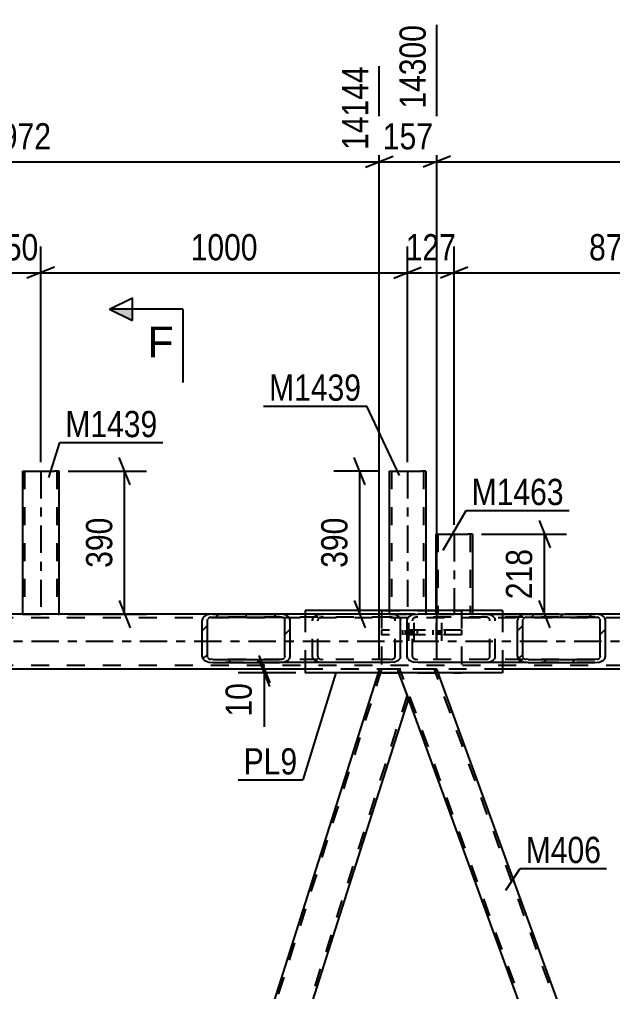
# Model space of a CAD drawing. Header units: millimetres. Extents: x -808 to 381, y -747 to 94.
# Drawn here: x -252.4 to -187.7, y -190.4 to -84.3 of the extents above; entities that cross this region are included whole.
import ezdxf

# ---------------------------------------------------------------- set-up
doc = ezdxf.new("R2010")
doc.units = ezdxf.units.MM
doc.linetypes.add('DXK_LINE_DOT2', pattern=[3.9198, 1.9599, -1.9599])
doc.linetypes.add('DXK_LINE_DOT3', pattern=[5.9187, 2.979, -0.9799, 0.9799, -0.9799])
doc.styles.add('Arial', font='arial.ttf', dxfattribs={"height": 0.2})
doc.styles.add('Arial Narrow', font='ARIALN.TTF', dxfattribs={"height": 0.2})

# ---------------------------------------------------------------- blocks, each defined once
blk = doc.blocks.new('Part-232923327-79938 - 79863')
at = {"color": 7, "linetype": 'DXK_LINE_DOT2'}
for p, q in [((-111.99, -149.59), (-743.62, -149.59)), ((-112.59, -149.19), (-657, -149.19)), ((-189.65, -149.19), (-231.33, -149.19)), ((-111.99, -154.79), (-743.62, -154.79)), ((-199.72, -155.19), (-221.26, -155.19))]:
    blk.add_line(p, q, dxfattribs=at)
at = {"color": 2, "linetype": 'Continuous'}
for p, q in [((-231.33, -149.19), (-274.78, -149.19)), ((-146.19, -149.19), (-189.65, -149.19)), ((-221.26, -155.19), (-284.85, -155.19)), ((-136.13, -155.19), (-199.72, -155.19))]:
    blk.add_line(p, q, dxfattribs=at)
at = {"color": 7, "linetype": 'DXK_LINE_DOT3'}
blk.add_line((-111.99, -152.19), (-743.62, -152.19), dxfattribs=at)
blk = doc.blocks.new('Part-232923327-79874 - 79863')
at = {"linetype": 'Continuous'}
h = blk.add_hatch(dxfattribs=at)
h.set_pattern_fill('', scale=0.7, style=0, pattern_type=0)
h.set_pattern_definition([(45, (-232.4028, -154.072), (-1.57154, 1.57154), [])])
h.paths.add_polyline_path([(-232.49, -153.83), (-232.4, -154.07), (-232.15, -154.28), (-231.77, -154.42), (-231.33, -154.47), (-224.05, -154.47), (-223.6, -154.42), (-223.22, -154.28), (-222.97, -154.07), (-222.88, -153.83), (-222.88, -149.83), (-222.97, -149.58), (-223.22, -149.37), (-223.6, -149.24), (-224.05, -149.19), (-231.33, -149.19), (-231.77, -149.24), (-232.15, -149.37), (-232.4, -149.58), (-232.49, -149.83)])
h.paths.add_polyline_path([(-231.86, -149.7), (-231.74, -149.6), (-231.55, -149.53), (-231.33, -149.51), (-224.05, -149.51), (-223.83, -149.53), (-223.64, -149.6), (-223.51, -149.7), (-223.47, -149.83), (-223.47, -153.83), (-223.51, -153.95), (-223.64, -154.05), (-223.83, -154.12), (-224.05, -154.15), (-231.33, -154.15), (-231.55, -154.12), (-231.74, -154.05), (-231.86, -153.95), (-231.91, -153.83), (-231.91, -149.83)])
at = {"color": 2, "linetype": 'Continuous'}
for p, q in [((-232.4, -149.58), (-232.49, -149.83)), ((-231.33, -149.19), (-231.77, -149.24)), ((-231.55, -149.53), (-231.33, -149.51)), ((-231.33, -149.19), (-224.05, -149.19)), ((-231.33, -149.51), (-224.05, -149.51)), ((-212.02, -149.19), (-224.05, -149.19)), ((-223.6, -149.24), (-224.05, -149.19)), ((-224.05, -149.51), (-223.83, -149.53)), ((-222.88, -149.83), (-222.97, -149.58)), ((-212.02, -149.19), (-211.57, -149.24)), ((-210.94, -149.58), (-210.85, -149.83)), ((-232.49, -153.83), (-232.49, -149.83)), ((-231.91, -149.83), (-231.86, -149.7)), ((-231.91, -153.83), (-231.91, -149.83)), ((-223.51, -149.7), (-223.47, -149.83)), ((-223.47, -153.83), (-223.47, -149.83)), ((-222.88, -153.83), (-222.88, -149.83)), ((-210.85, -153.83), (-210.85, -149.83)), ((-232.49, -153.83), (-232.4, -154.07)), ((-231.86, -153.95), (-231.91, -153.83)), ((-223.47, -153.83), (-223.51, -153.95)), ((-222.97, -154.07), (-222.88, -153.83)), ((-210.85, -153.83), (-210.94, -154.07)), ((-231.77, -154.42), (-231.33, -154.47)), ((-231.33, -154.15), (-231.55, -154.12)), ((-231.33, -154.15), (-224.05, -154.15)), ((-231.33, -154.47), (-224.05, -154.47)), ((-223.83, -154.12), (-224.05, -154.15)), ((-224.05, -154.47), (-223.6, -154.42)), ((-212.02, -154.47), (-224.05, -154.47)), ((-211.57, -154.42), (-212.02, -154.47))]:
    blk.add_line(p, q, dxfattribs=at)
at = {"color": 7, "linetype": 'DXK_LINE_DOT2'}
for p, q in [((-224.05, -149.19), (-231.33, -149.19)), ((-212.02, -149.51), (-231.33, -149.51)), ((-220.46, -149.83), (-220.37, -149.58)), ((-219.74, -149.24), (-219.3, -149.19)), ((-219.3, -149.51), (-219.52, -149.53)), ((-211.8, -149.53), (-212.02, -149.51)), ((-220.46, -153.83), (-220.46, -149.83)), ((-219.83, -149.7), (-219.88, -149.83)), ((-219.88, -153.83), (-219.88, -149.83)), ((-211.44, -149.83), (-211.48, -149.7)), ((-211.44, -153.83), (-211.44, -149.83)), ((-220.37, -154.07), (-220.46, -153.83)), ((-219.88, -153.83), (-219.83, -153.95)), ((-211.48, -153.95), (-211.44, -153.83)), ((-212.02, -154.15), (-231.33, -154.15)), ((-224.05, -154.47), (-231.33, -154.47)), ((-219.3, -154.47), (-219.74, -154.42)), ((-219.52, -154.12), (-219.3, -154.15)), ((-212.02, -154.15), (-211.8, -154.12))]:
    blk.add_line(p, q, dxfattribs=at)
at = {"color": 2, "linetype": 'Continuous'}
for centre, radius, start, end in [((-231.59, -150.31), 1.09, 99.5182, 138.0637), ((-231.46, -150.07), 0.545, 99.5182, 138.0637), ((-223.92, -150.07), 0.545, 41.9363, 80.4819), ((-223.78, -150.31), 1.09, 41.9363, 80.4819), ((-211.75, -150.31), 1.09, 41.9363, 80.4819), ((-231.59, -153.34), 1.09, 221.9363, 260.4819), ((-231.46, -153.59), 0.545, 221.9363, 260.4819), ((-223.92, -153.59), 0.545, 279.5182, 318.0637), ((-223.78, -153.34), 1.09, 279.5182, 318.0637), ((-211.75, -153.34), 1.09, 279.5182, 318.0637)]:
    blk.add_arc(centre, radius, start, end, dxfattribs=at)
at = {"color": 7, "linetype": 'DXK_LINE_DOT2'}
for centre, radius, start, end in [((-219.56, -150.31), 1.09, 99.5182, 138.0637), ((-219.43, -150.07), 0.545, 99.5182, 138.0637), ((-211.89, -150.07), 0.545, 41.9363, 80.4819), ((-219.56, -153.34), 1.09, 221.9363, 260.4819), ((-219.43, -153.59), 0.545, 221.9363, 260.4819), ((-211.89, -153.59), 0.545, 279.5182, 318.0637)]:
    blk.add_arc(centre, radius, start, end, dxfattribs=at)
blk = doc.blocks.new('Part-232923327-79867 - 79863')
at = {"color": 7, "linetype": 'DXK_LINE_DOT2'}
for p, q in [((-206.9, -155.19), (-211.16, -155.19)), ((-209.99, -158.39), (-211.16, -155.19)), ((-167.59, -274.19), (-210.91, -155.19)), ((-163.85, -274.19), (-207.16, -155.19)), ((-206.76, -155.59), (-206.9, -155.19))]:
    blk.add_line(p, q, dxfattribs=at)
at = {"color": 2, "linetype": 'Continuous'}
for p, q in [((-164.76, -270.98), (-206.76, -155.59)), ((-167.99, -273.79), (-209.99, -158.39))]:
    blk.add_line(p, q, dxfattribs=at)
blk = doc.blocks.new('Part-232923327-79868 - 79863')
at = {"color": 2, "linetype": 'Continuous'}
for p, q in [((-213.3, -155.59), (-249.89, -270.98)), ((-210.26, -157.65), (-211.02, -155.59)), ((-209.99, -158.39), (-210.26, -157.65)), ((-209.99, -158.39), (-246.59, -273.79))]:
    blk.add_line(p, q, dxfattribs=at)
at = {"color": 7, "linetype": 'DXK_LINE_DOT2'}
for p, q in [((-212.92, -155.19), (-249.76, -271.35)), ((-213.17, -155.19), (-213.3, -155.59)), ((-211.16, -155.19), (-213.17, -155.19)), ((-211.02, -155.59), (-211.16, -155.19)), ((-210.13, -158.02), (-246.96, -274.19)), ((-209.99, -158.39), (-210.21, -157.79))]:
    blk.add_line(p, q, dxfattribs=at)
blk = doc.blocks.new('Part-232923327-79958 - 79863')
at = {"color": 2, "linetype": 'Continuous'}
for p, q in [((-221.26, -148.79), (-221.26, -149.19)), ((-199.72, -148.79), (-221.26, -148.79)), ((-199.72, -148.79), (-199.72, -149.19)), ((-221.26, -154.47), (-221.26, -155.59)), ((-199.72, -154.47), (-199.72, -155.59)), ((-199.72, -155.59), (-221.26, -155.59))]:
    blk.add_line(p, q, dxfattribs=at)
at = {"color": 7, "linetype": 'DXK_LINE_DOT2'}
for p, q in [((-221.26, -149.19), (-221.26, -154.47)), ((-199.72, -149.19), (-199.72, -154.47))]:
    blk.add_line(p, q, dxfattribs=at)
blk = doc.blocks.new('Part-232923327-79949 - 79863')
at = {"linetype": 'Continuous'}
h = blk.add_hatch(dxfattribs=at)
h.set_pattern_fill('', scale=0.7, style=0, pattern_type=0)
h.set_pattern_definition([(45, (-198.005, -154.072), (-1.57154, 1.57154), [])])
h.paths.add_polyline_path([(-198.09, -153.83), (-198.01, -154.07), (-197.75, -154.28), (-197.37, -154.42), (-196.93, -154.47), (-189.65, -154.47), (-189.2, -154.42), (-188.83, -154.28), (-188.57, -154.07), (-188.49, -153.83), (-188.49, -149.83), (-188.57, -149.58), (-188.83, -149.37), (-189.2, -149.24), (-189.65, -149.19), (-196.93, -149.19), (-197.37, -149.24), (-197.75, -149.37), (-198.01, -149.58), (-198.09, -149.83)])
h.paths.add_polyline_path([(-197.47, -149.7), (-197.34, -149.6), (-197.15, -149.53), (-196.93, -149.51), (-189.65, -149.51), (-189.43, -149.53), (-189.24, -149.6), (-189.11, -149.7), (-189.07, -149.83), (-189.07, -153.83), (-189.11, -153.95), (-189.24, -154.05), (-189.43, -154.12), (-189.65, -154.15), (-196.93, -154.15), (-197.15, -154.12), (-197.34, -154.05), (-197.47, -153.95), (-197.51, -153.83), (-197.51, -149.83)])
at = {"color": 2, "linetype": 'Continuous'}
for p, q in [((-210.12, -149.83), (-210.04, -149.58)), ((-209.4, -149.24), (-208.96, -149.19)), ((-196.93, -149.19), (-208.96, -149.19)), ((-198.01, -149.58), (-198.09, -149.83)), ((-196.93, -149.19), (-197.37, -149.24)), ((-197.15, -149.53), (-196.93, -149.51)), ((-196.93, -149.19), (-189.65, -149.19)), ((-196.93, -149.51), (-189.65, -149.51)), ((-189.2, -149.24), (-189.65, -149.19)), ((-189.65, -149.51), (-189.43, -149.53)), ((-188.49, -149.83), (-188.57, -149.58)), ((-210.12, -153.83), (-210.12, -149.83)), ((-198.09, -153.83), (-198.09, -149.83)), ((-197.51, -149.83), (-197.47, -149.7)), ((-197.51, -153.83), (-197.51, -149.83)), ((-189.11, -149.7), (-189.07, -149.83)), ((-189.07, -153.83), (-189.07, -149.83)), ((-188.49, -153.83), (-188.49, -149.83)), ((-210.04, -154.07), (-210.12, -153.83)), ((-198.09, -153.83), (-198.01, -154.07)), ((-197.47, -153.95), (-197.51, -153.83)), ((-189.07, -153.83), (-189.11, -153.95)), ((-188.57, -154.07), (-188.49, -153.83)), ((-208.96, -154.47), (-209.4, -154.42)), ((-196.93, -154.47), (-208.96, -154.47)), ((-197.37, -154.42), (-196.93, -154.47)), ((-196.93, -154.15), (-197.15, -154.12)), ((-196.93, -154.15), (-189.65, -154.15)), ((-196.93, -154.47), (-189.65, -154.47)), ((-189.43, -154.12), (-189.65, -154.15)), ((-189.65, -154.47), (-189.2, -154.42))]:
    blk.add_line(p, q, dxfattribs=at)
at = {"color": 7, "linetype": 'DXK_LINE_DOT2'}
for p, q in [((-208.96, -149.51), (-209.18, -149.53)), ((-189.65, -149.51), (-208.96, -149.51)), ((-201.68, -149.19), (-201.23, -149.24)), ((-201.46, -149.53), (-201.68, -149.51)), ((-200.6, -149.58), (-200.52, -149.83)), ((-189.65, -149.19), (-196.93, -149.19)), ((-209.5, -149.7), (-209.54, -149.83)), ((-209.54, -153.83), (-209.54, -149.83)), ((-201.1, -149.83), (-201.14, -149.7)), ((-201.1, -153.83), (-201.1, -149.83)), ((-200.52, -153.83), (-200.52, -149.83)), ((-209.54, -153.83), (-209.5, -153.95)), ((-201.14, -153.95), (-201.1, -153.83)), ((-200.52, -153.83), (-200.6, -154.07)), ((-209.18, -154.12), (-208.96, -154.15)), ((-189.65, -154.15), (-208.96, -154.15)), ((-201.68, -154.15), (-201.46, -154.12)), ((-201.23, -154.42), (-201.68, -154.47)), ((-189.65, -154.47), (-196.93, -154.47))]:
    blk.add_line(p, q, dxfattribs=at)
at = {"color": 2, "linetype": 'Continuous'}
for centre, radius, start, end in [((-209.22, -150.31), 1.09, 99.5182, 138.0637), ((-197.19, -150.31), 1.09, 99.5182, 138.0637), ((-197.06, -150.07), 0.545, 99.5182, 138.0637), ((-189.52, -150.07), 0.545, 41.9363, 80.4819), ((-189.38, -150.31), 1.09, 41.9363, 80.4819), ((-209.22, -153.34), 1.09, 221.9363, 260.4819), ((-197.19, -153.34), 1.09, 221.9363, 260.4819), ((-197.06, -153.59), 0.545, 221.9363, 260.4819), ((-189.52, -153.59), 0.545, 279.5182, 318.0637), ((-189.38, -153.34), 1.09, 279.5182, 318.0637)]:
    blk.add_arc(centre, radius, start, end, dxfattribs=at)
at = {"color": 7, "linetype": 'DXK_LINE_DOT2'}
for centre, radius, start, end in [((-209.09, -150.07), 0.545, 99.5182, 138.0637), ((-201.55, -150.07), 0.545, 41.9363, 80.4819), ((-201.41, -150.31), 1.09, 41.9363, 80.4819), ((-209.09, -153.59), 0.545, 221.9363, 260.4819), ((-201.55, -153.59), 0.545, 279.5182, 318.0637), ((-201.41, -153.34), 1.09, 279.5182, 318.0637)]:
    blk.add_arc(centre, radius, start, end, dxfattribs=at)
blk = doc.blocks.new('Part-232923327-79991 - 79863')
at = {"color": 7, "linetype": 'DXK_LINE_DOT2'}
for p, q in [((-212.92, -148.79), (-212.92, -155.59)), ((-212.92, -148.79), (-204.22, -148.79)), ((-204.22, -148.79), (-204.22, -155.59)), ((-212.92, -155.59), (-204.22, -155.59))]:
    blk.add_line(p, q, dxfattribs=at)
blk = doc.blocks.new('Part-232923327-80094 - 79863')
at = {"color": 7, "linetype": 'DXK_LINE_DOT2'}
for p, q in [((-204.22, -150.95), (-212.92, -150.95)), ((-212.92, -150.95), (-212.92, -151.43)), ((-204.22, -151.43), (-212.92, -151.43)), ((-210.65, -150.95), (-210.65, -151.43)), ((-204.22, -150.95), (-204.22, -151.43))]:
    blk.add_line(p, q, dxfattribs=at)
blk = doc.blocks.new('Bolt-232923327-80108 - 79863')
at = {"color": 1, "linetype": 'DXK_LINE_DOT2'}
for p, q in [((-209.98, -150.15), (-209.98, -153.15)), ((-209.4, -150.15), (-209.4, -153.15)), ((-206.96, -150.15), (-206.96, -153.15)), ((-206.37, -150.15), (-206.37, -153.15)), ((-210.34, -150.95), (-210.34, -151.43)), ((-209.76, -150.95), (-209.76, -151.43)), ((-209.62, -150.95), (-209.62, -151.43)), ((-209.04, -150.95), (-209.04, -151.43)), ((-207.32, -150.95), (-207.32, -151.43)), ((-206.73, -150.95), (-206.73, -151.43)), ((-206.6, -150.95), (-206.6, -151.43)), ((-206.01, -150.95), (-206.01, -151.43))]:
    blk.add_line(p, q, dxfattribs=at)
blk = doc.blocks.new('Part-232923327-142882 - 79863')
at = {"color": 2, "linetype": 'Continuous'}
for p, q in [((-252.09, -133.59), (-252.09, -149.19)), ((-252.09, -133.59), (-248.57, -133.59)), ((-248.09, -133.59), (-248.57, -133.59)), ((-248.09, -149.19), (-248.09, -133.59))]:
    blk.add_line(p, q, dxfattribs=at)
at = {"color": 7, "linetype": 'DXK_LINE_DOT2'}
for p, q in [((-251.85, -133.59), (-251.85, -149.19)), ((-251.85, -133.59), (-251.83, -133.59)), ((-251.83, -133.59), (-251.79, -133.59)), ((-251.79, -133.59), (-251.78, -133.59)), ((-248.33, -133.59), (-248.33, -149.19)), ((-252.09, -149.19), (-252.09, -149.19)), ((-252.09, -149.19), (-248.09, -149.19)), ((-248.09, -149.19), (-248.09, -149.19)), ((-248.09, -149.19), (-248.09, -149.19))]:
    blk.add_line(p, q, dxfattribs=at)
at = {"color": 7, "linetype": 'DXK_LINE_DOT3'}
blk.add_line((-250.09, -133.59), (-250.09, -149.19), dxfattribs=at)
blk = doc.blocks.new('Part-232923327-142885 - 79863')
at = {"color": 2, "linetype": 'Continuous'}
for p, q in [((-212.09, -133.59), (-212.09, -148.79)), ((-212.09, -133.59), (-208.57, -133.59)), ((-208.09, -133.59), (-208.57, -133.59)), ((-208.09, -133.59), (-208.09, -148.79))]:
    blk.add_line(p, q, dxfattribs=at)
at = {"color": 7, "linetype": 'DXK_LINE_DOT2'}
for p, q in [((-211.85, -133.59), (-211.85, -149.19)), ((-211.85, -133.59), (-211.83, -133.59)), ((-211.83, -133.59), (-211.79, -133.59)), ((-211.79, -133.59), (-211.78, -133.59)), ((-208.33, -133.59), (-208.33, -149.19)), ((-212.09, -148.79), (-212.09, -149.19)), ((-212.09, -149.19), (-208.09, -149.19)), ((-208.09, -148.79), (-208.09, -149.19))]:
    blk.add_line(p, q, dxfattribs=at)
at = {"color": 7, "linetype": 'DXK_LINE_DOT3'}
blk.add_line((-210.09, -133.59), (-210.09, -149.19), dxfattribs=at)
blk = doc.blocks.new('Part-232923327-142910 - 79863')
at = {"color": 2, "linetype": 'Continuous'}
for p, q in [((-207.01, -140.45), (-207.01, -148.79)), ((-207.01, -140.45), (-203.49, -140.45)), ((-203.01, -140.45), (-203.49, -140.45)), ((-203.01, -140.45), (-203.01, -148.79))]:
    blk.add_line(p, q, dxfattribs=at)
at = {"color": 7, "linetype": 'DXK_LINE_DOT2'}
for p, q in [((-206.77, -140.45), (-206.77, -149.19)), ((-206.77, -140.45), (-206.75, -140.45)), ((-206.75, -140.45), (-206.71, -140.45)), ((-206.71, -140.45), (-206.7, -140.45)), ((-203.25, -140.45), (-203.25, -149.19)), ((-207.01, -148.79), (-207.01, -149.19)), ((-207.01, -149.19), (-203.01, -149.19)), ((-203.01, -148.79), (-203.01, -149.19))]:
    blk.add_line(p, q, dxfattribs=at)
at = {"color": 7, "linetype": 'DXK_LINE_DOT3'}
blk.add_line((-205.01, -140.45), (-205.01, -149.19), dxfattribs=at)
blk = doc.blocks.new('StraightDimension-232923327-156594 - 79863')
at = {"color": 7, "linetype": 'Continuous'}
for p, q in [((-210.09, -132.59), (-210.09, -109.07)), ((-205.01, -139.45), (-205.01, -109.07)), ((-211.59, -112.52), (-208.59, -111.32)), ((-203.51, -111.32), (-206.51, -112.52)), ((-210.09, -111.92), (-205.01, -111.92))]:
    blk.add_line(p, q, dxfattribs=at)
at = {"color": 0}
blk.add_wipeout([(-204.2, -111.17), (-204.2, -106.97), (-210.89, -106.97), (-210.89, -111.17)], dxfattribs=at)
at = {"color": 3, "style": 'Arial Narrow'}
blk.add_text('127', height=2.863, dxfattribs=at).set_placement((-210.29, -110.57))
blk = doc.blocks.new('StraightDimension-232923327-157861 - 79863')
at = {"color": 7, "linetype": 'Continuous'}
for p, q in [((-195.75, -138.95), (-194.55, -141.95)), ((-202.01, -140.45), (-192.75, -140.45)), ((-195.15, -149.19), (-195.15, -140.45)), ((-194.55, -150.69), (-195.75, -147.69)), ((-202.01, -149.19), (-192.75, -149.19))]:
    blk.add_line(p, q, dxfattribs=at)
at = {"color": 0}
blk.add_wipeout([(-195.9, -141.48), (-200.1, -141.48), (-200.1, -148.16), (-195.9, -148.16)], dxfattribs=at)
at = {"color": 3, "style": 'Arial Narrow'}
blk.add_text('218', height=2.863, rotation=90.0002, dxfattribs=at).set_placement((-196.5, -147.56))
blk = doc.blocks.new('StraightDimension-232923327-156596 - 79863')
at = {"color": 7, "linetype": 'Continuous'}
for p, q in [((-256.09, -139.38), (-256.09, -109.07)), ((-250.09, -132.59), (-250.09, -109.07)), ((-257.59, -112.52), (-254.59, -111.32)), ((-248.59, -111.32), (-251.59, -112.52)), ((-256.09, -111.92), (-250.09, -111.92))]:
    blk.add_line(p, q, dxfattribs=at)
at = {"color": 0}
blk.add_wipeout([(-249.75, -111.17), (-249.75, -106.97), (-256.43, -106.97), (-256.43, -111.17)], dxfattribs=at)
at = {"color": 3, "style": 'Arial Narrow'}
blk.add_text('150', height=2.863, dxfattribs=at).set_placement((-255.83, -110.57))
blk = doc.blocks.new('StraightDimension-232923327-123358 - 79863')
at = {"color": 7, "linetype": 'Continuous'}
for p, q in [((-292.04, -154.19), (-292.04, -84.87)), ((-213.17, -154.19), (-213.17, -89.37)), ((-290.54, -99.21), (-293.54, -100.41)), ((-214.67, -100.41), (-211.67, -99.21)), ((-292.04, -99.81), (-213.17, -99.81))]:
    blk.add_line(p, q, dxfattribs=at)
at = {"color": 0}
blk.add_wipeout([(-248.35, -99.06), (-248.35, -94.86), (-256.86, -94.86), (-256.86, -99.06)], dxfattribs=at)
at = {"color": 3, "style": 'Arial Narrow'}
blk.add_text('1972', height=2.863, dxfattribs=at).set_placement((-256.26, -98.46))
at = {"color": 0, "linetype": 'Continuous'}
blk.add_wipeout([(-213.77, -88.77), (-217.97, -88.77), (-217.97, -99.11), (-213.77, -99.11)], dxfattribs=at)
at = {"color": 3, "linetype": 'Continuous', "style": 'Arial Narrow'}
blk.add_text('14144', height=2.863, rotation=90.0002, dxfattribs=at).set_placement((-214.37, -98.51))
blk = doc.blocks.new('StraightDimension-232923327-123356 - 79863')
at = {"color": 7, "linetype": 'Continuous'}
for p, q in [((-206.9, -154.19), (-206.9, -84.87)), ((-128.04, -154.19), (-128.04, -89.37)), ((-205.4, -99.21), (-208.4, -100.41)), ((-129.54, -100.41), (-126.54, -99.21)), ((-206.9, -99.81), (-128.04, -99.81))]:
    blk.add_line(p, q, dxfattribs=at)
at = {"color": 0}
blk.add_wipeout([(-163.22, -99.06), (-163.22, -94.86), (-171.73, -94.86), (-171.73, -99.06)], dxfattribs=at)
at = {"color": 3, "style": 'Arial Narrow'}
blk.add_text('1972', height=2.863, dxfattribs=at).set_placement((-171.13, -98.46))
at = {"color": 0, "linetype": 'Continuous'}
blk.add_wipeout([(-128.64, -88.77), (-132.84, -88.77), (-132.84, -99.11), (-128.64, -99.11)], dxfattribs=at)
at = {"color": 3, "linetype": 'Continuous', "style": 'Arial Narrow'}
blk.add_text('16272', height=2.863, rotation=90.0002, dxfattribs=at).set_placement((-129.24, -98.51))
blk = doc.blocks.new('StraightDimension-232923327-123357 - 79863')
at = {"color": 7, "linetype": 'Continuous'}
for p, q in [((-206.9, -154.19), (-206.9, -84.87)), ((-213.17, -154.19), (-213.17, -89.37)), ((-214.67, -100.41), (-211.67, -99.21)), ((-205.4, -99.21), (-208.4, -100.41)), ((-213.17, -99.81), (-206.9, -99.81))]:
    blk.add_line(p, q, dxfattribs=at)
at = {"color": 0}
blk.add_wipeout([(-206.7, -99.06), (-206.7, -94.86), (-213.38, -94.86), (-213.38, -99.06)], dxfattribs=at)
at = {"color": 3, "style": 'Arial Narrow'}
blk.add_text('157', height=2.863, dxfattribs=at).set_placement((-212.78, -98.46))
at = {"color": 0, "linetype": 'Continuous'}
blk.add_wipeout([(-207.5, -84.27), (-211.7, -84.27), (-211.7, -94.61), (-207.5, -94.61)], dxfattribs=at)
at = {"color": 3, "linetype": 'Continuous', "style": 'Arial Narrow'}
blk.add_text('14300', height=2.863, rotation=90.0002, dxfattribs=at).set_placement((-208.1, -94.01))
blk = doc.blocks.new('StraightDimension-232923327-157834 - 79863')
at = {"color": 7, "linetype": 'Continuous'}
for p, q in [((-240.34, -135.09), (-241.54, -132.09)), ((-247.09, -133.59), (-238.54, -133.59)), ((-240.94, -149.19), (-240.94, -133.59)), ((-241.54, -147.69), (-240.34, -150.69)), ((-247.09, -149.19), (-238.54, -149.19))]:
    blk.add_line(p, q, dxfattribs=at)
at = {"color": 0}
blk.add_wipeout([(-241.69, -138.05), (-245.89, -138.05), (-245.89, -144.73), (-241.69, -144.73)], dxfattribs=at)
at = {"color": 3, "style": 'Arial Narrow'}
blk.add_text('390', height=2.863, rotation=90.0002, dxfattribs=at).set_placement((-242.29, -144.13))
blk = doc.blocks.new('StraightDimension-232923327-156593 - 79863')
at = {"color": 7, "linetype": 'Continuous'}
for p, q in [((-205.01, -139.45), (-205.01, -109.07)), ((-170.09, -133.55), (-170.09, -109.07)), ((-203.51, -111.32), (-206.51, -112.52)), ((-171.59, -112.52), (-168.59, -111.32)), ((-205.01, -111.92), (-170.09, -111.92))]:
    blk.add_line(p, q, dxfattribs=at)
at = {"color": 0}
blk.add_wipeout([(-184.2, -111.17), (-184.2, -106.97), (-190.89, -106.97), (-190.89, -111.17)], dxfattribs=at)
at = {"color": 3, "style": 'Arial Narrow'}
blk.add_text('873', height=2.863, dxfattribs=at).set_placement((-190.29, -110.57))
blk = doc.blocks.new('StraightDimension-232923327-156595 - 79863')
at = {"color": 7, "linetype": 'Continuous'}
for p, q in [((-250.09, -132.59), (-250.09, -109.07)), ((-210.09, -132.59), (-210.09, -109.07)), ((-248.59, -111.32), (-251.59, -112.52)), ((-211.59, -112.52), (-208.59, -111.32)), ((-250.09, -111.92), (-210.09, -111.92))]:
    blk.add_line(p, q, dxfattribs=at)
at = {"color": 0}
blk.add_wipeout([(-225.83, -111.17), (-225.83, -106.97), (-234.34, -106.97), (-234.34, -111.17)], dxfattribs=at)
at = {"color": 3, "style": 'Arial Narrow'}
blk.add_text('1000', height=2.863, dxfattribs=at).set_placement((-233.74, -110.57))
blk = doc.blocks.new('StraightDimension-232923327-157850 - 79863')
at = {"color": 7, "linetype": 'Continuous'}
for p, q in [((-214.69, -135.09), (-215.89, -132.09)), ((-213.09, -133.59), (-218.14, -133.59)), ((-215.29, -149.19), (-215.29, -133.59)), ((-215.89, -147.69), (-214.69, -150.69)), ((-213.09, -149.19), (-218.14, -149.19))]:
    blk.add_line(p, q, dxfattribs=at)
at = {"color": 0}
blk.add_wipeout([(-216.04, -138.04), (-220.24, -138.04), (-220.24, -144.73), (-216.04, -144.73)], dxfattribs=at)
at = {"color": 3, "style": 'Arial Narrow'}
blk.add_text('390', height=2.863, rotation=90.0002, dxfattribs=at).set_placement((-216.64, -144.13))
blk = doc.blocks.new('StraightDimension-232923327-158100 - 79863')
at = {"color": 7, "linetype": 'Continuous'}
for p, q in [((-226.32, -153.69), (-225.12, -156.69)), ((-225.12, -157.09), (-226.32, -154.09)), ((-222.26, -155.19), (-228.57, -155.19)), ((-222.26, -155.59), (-228.57, -155.59)), ((-225.72, -155.59), (-225.72, -155.19)), ((-225.72, -155.59), (-225.72, -161.49)), ((-225.72, -155.59), (-225.72, -161.49))]:
    blk.add_line(p, q, dxfattribs=at)
at = {"color": 0}
blk.add_wipeout([(-226.47, -156.11), (-230.67, -156.11), (-230.67, -160.97), (-226.47, -160.97)], dxfattribs=at)
at = {"color": 3, "style": 'Arial Narrow'}
blk.add_text('10', height=2.863, rotation=90.0002, dxfattribs=at).set_placement((-227.07, -160.37))
blk = doc.blocks.new('Mark-232923327-84425 - 79863')
at = {"color": 30, "linetype": 'Continuous'}
for p, q in [((-199.36, -179.33), (-197.8, -176.96)), ((-197.8, -176.96), (-188.38, -176.96))]:
    blk.add_line(p, q, dxfattribs=at)
at = {"color": 0}
blk.add_wipeout([(-188.98, -176.36), (-188.98, -173.36), (-197.2, -173.36), (-197.2, -176.36)], dxfattribs=at)
blk.add_wipeout([(-188.98, -176.36), (-188.98, -173.36), (-197.2, -173.36), (-197.2, -176.36)], dxfattribs=at)
at = {"color": 3, "style": 'Arial Narrow'}
blk.add_text('M406', height=2.863, dxfattribs=at).set_placement((-197.2, -176.36))
blk = doc.blocks.new('Mark-232923327-157665 - 79863')
at = {"color": 30, "linetype": 'Continuous'}
for p in [(-225.79, -126.49), (-210.95, -134.04)]:
    blk.add_line(p, (-214.54, -126.49), dxfattribs=at)
at = {"color": 0}
blk.add_wipeout([(-215.14, -125.89), (-215.14, -122.89), (-225.19, -122.89), (-225.19, -125.89)], dxfattribs=at)
blk.add_wipeout([(-215.14, -125.89), (-215.14, -122.89), (-225.19, -122.89), (-225.19, -125.89)], dxfattribs=at)
at = {"color": 3, "style": 'Arial Narrow'}
blk.add_text('M1439', height=2.863, dxfattribs=at).set_placement((-225.19, -125.89))
blk = doc.blocks.new('SectionMark-232923327-105944 - 79863')
at = {"linetype": 'Continuous'}
blk.add_hatch(color=6, dxfattribs=at).paths.add_polyline_path([(-240.09, -115.9), (-240.09, -117.15), (-242.59, -115.9)])
at = {"color": 6, "linetype": 'Continuous'}
for p, q in [((-242.59, -115.9), (-240.09, -114.65)), ((-240.09, -117.15), (-240.09, -114.65)), ((-234.59, -115.9), (-242.59, -115.9)), ((-242.59, -115.9), (-240.09, -117.15)), ((-234.59, -115.9), (-234.59, -123.9))]:
    blk.add_line(p, q, dxfattribs=at)
at = {"color": 0, "linetype": 'Continuous'}
blk.add_wipeout([(-235.59, -121.15), (-235.59, -117.65), (-238.44, -117.65), (-238.44, -121.15)], dxfattribs=at)
at = {"color": 3, "linetype": 'Continuous', "style": 'Arial'}
blk.add_text('F', height=3.34, dxfattribs=at).set_placement((-238.44, -121.15))
blk = doc.blocks.new('Mark-232923327-158116 - 79863')
at = {"color": 30, "linetype": 'Continuous'}
for p in [(-217.9, -155.59), (-228.56, -167.29)]:
    blk.add_line(p, (-221.51, -167.29), dxfattribs=at)
at = {"color": 0}
blk.add_wipeout([(-222.11, -166.69), (-222.11, -163.69), (-227.96, -163.69), (-227.96, -166.69)], dxfattribs=at)
blk.add_wipeout([(-222.11, -166.69), (-222.11, -163.69), (-227.96, -163.69), (-227.96, -166.69)], dxfattribs=at)
at = {"color": 3, "style": 'Arial Narrow'}
blk.add_text('PL9', height=2.863, dxfattribs=at).set_placement((-227.96, -166.69))
blk = doc.blocks.new('Mark-232923327-157505 - 79863')
at = {"color": 30, "linetype": 'Continuous'}
for p, q in [((-206.2, -142.21), (-203.7, -137.88)), ((-203.7, -137.88), (-192.45, -137.88))]:
    blk.add_line(p, q, dxfattribs=at)
at = {"color": 0}
blk.add_wipeout([(-193.05, -137.28), (-193.05, -134.28), (-203.1, -134.28), (-203.1, -137.28)], dxfattribs=at)
blk.add_wipeout([(-193.05, -137.28), (-193.05, -134.28), (-203.1, -134.28), (-203.1, -137.28)], dxfattribs=at)
at = {"color": 3, "style": 'Arial Narrow'}
blk.add_text('M1463', height=2.863, dxfattribs=at).set_placement((-203.1, -137.28))
blk = doc.blocks.new('Mark-232923327-157661 - 79863')
at = {"color": 30, "linetype": 'Continuous'}
for p, q in [((-249.19, -134.26), (-248.01, -130.47)), ((-248.01, -130.47), (-236.76, -130.47))]:
    blk.add_line(p, q, dxfattribs=at)
at = {"color": 0}
blk.add_wipeout([(-237.36, -129.87), (-237.36, -126.87), (-247.41, -126.87), (-247.41, -129.87)], dxfattribs=at)
blk.add_wipeout([(-237.36, -129.87), (-237.36, -126.87), (-247.41, -126.87), (-247.41, -129.87)], dxfattribs=at)
at = {"color": 3, "style": 'Arial Narrow'}
blk.add_text('M1439', height=2.863, dxfattribs=at).set_placement((-247.41, -129.87))

msp = doc.modelspace()

# ---------------------------------------------------------------- block references
for name in ['Part-232923327-142882 - 79863', 'Part-232923327-142885 - 79863', 'Part-232923327-142910 - 79863', 'Part-232923327-79938 - 79863', 'Part-232923327-79874 - 79863', 'Part-232923327-79958 - 79863', 'Part-232923327-79991 - 79863', 'Part-232923327-79949 - 79863', 'Bolt-232923327-80108 - 79863', 'Part-232923327-80094 - 79863', 'Part-232923327-79868 - 79863', 'Part-232923327-79867 - 79863']:
    msp.add_blockref(name, (0, 0))

# ---------------------------------------------------------------- next in the draw order: block references
for name in ['StraightDimension-232923327-156596 - 79863', 'StraightDimension-232923327-156594 - 79863', 'StraightDimension-232923327-157861 - 79863', 'Mark-232923327-84425 - 79863']:
    msp.add_blockref(name, (0, 0))

# ---------------------------------------------------------------- next in the draw order: block references
for name in ['StraightDimension-232923327-123358 - 79863', 'StraightDimension-232923327-123356 - 79863']:
    msp.add_blockref(name, (0, 0))

# ---------------------------------------------------------------- next in the draw order: block references
for name in ['StraightDimension-232923327-123357 - 79863', 'StraightDimension-232923327-157834 - 79863', 'StraightDimension-232923327-158100 - 79863']:
    msp.add_blockref(name, (0, 0))

# ---------------------------------------------------------------- next in the draw order: block references
for name in ['StraightDimension-232923327-156595 - 79863', 'StraightDimension-232923327-156593 - 79863', 'Mark-232923327-158116 - 79863']:
    msp.add_blockref(name, (0, 0))

# ---------------------------------------------------------------- next in the draw order: block references
for name in ['SectionMark-232923327-105944 - 79863', 'StraightDimension-232923327-157850 - 79863', 'Mark-232923327-157505 - 79863']:
    msp.add_blockref(name, (0, 0))

# ---------------------------------------------------------------- next in the draw order: block references
for name in ['Mark-232923327-157665 - 79863', 'Mark-232923327-157661 - 79863']:
    msp.add_blockref(name, (0, 0))

doc.saveas('drawing.dxf')
